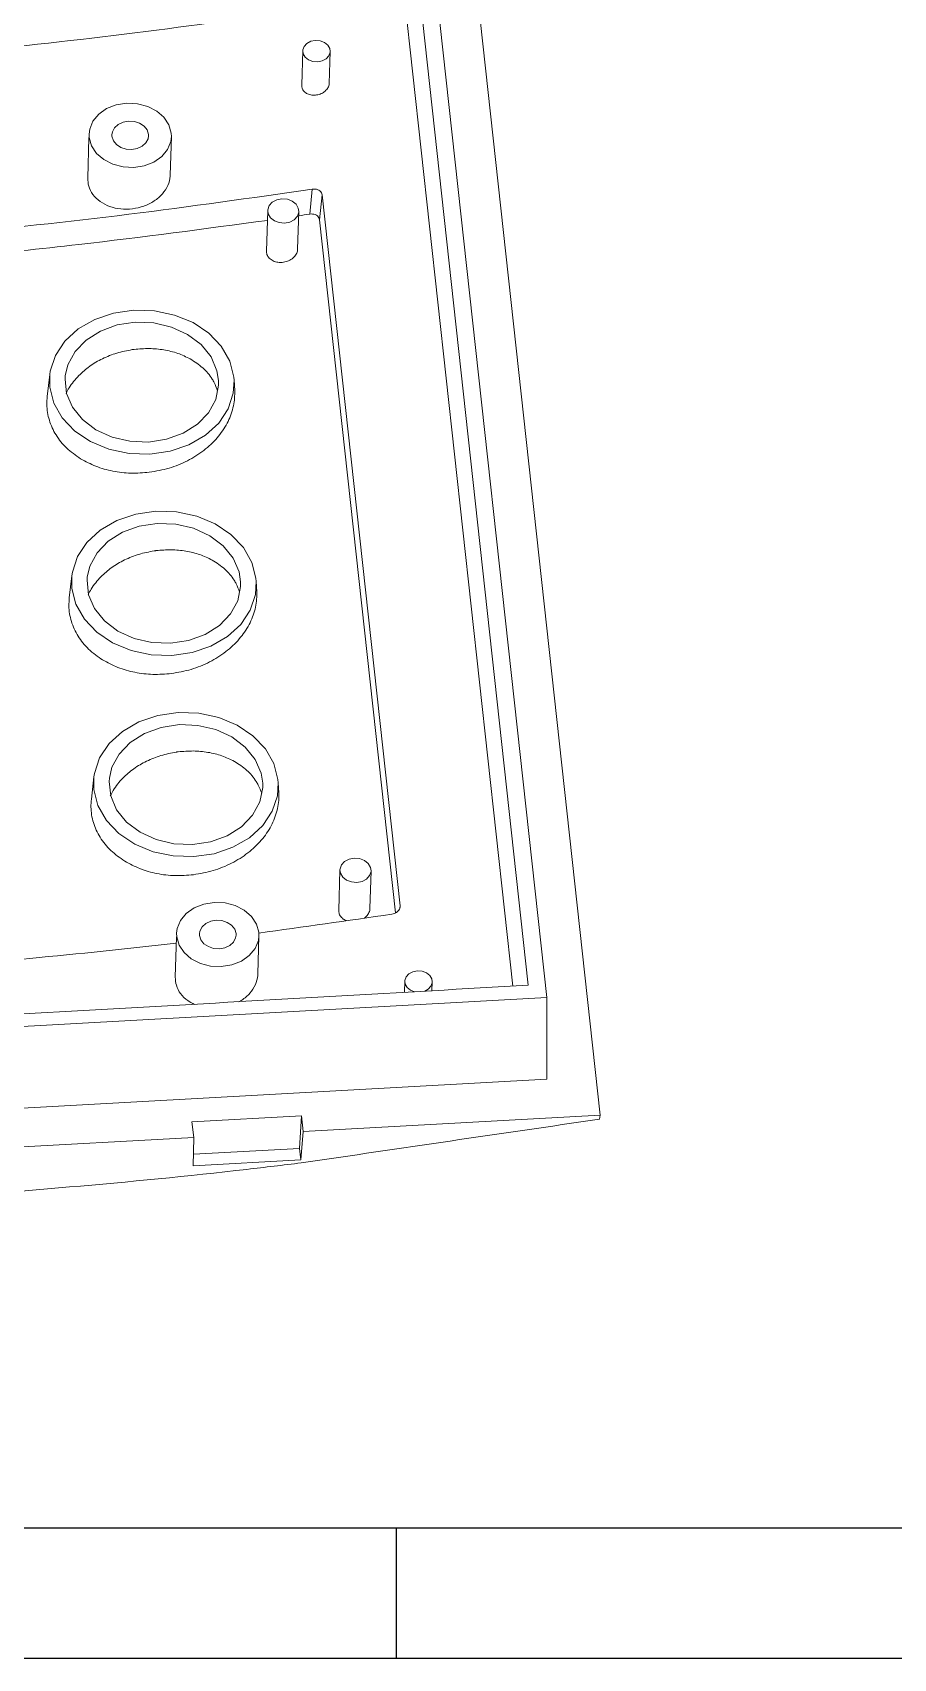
# Model space of a CAD drawing. Header units: millimetres. Extents: x 1179 to 2103, y 2567 to 2779.
# Drawn here: x 1978.68 to 2002.21, y 2570.96 to 2615.37 of the extents above; entities that cross this region are included whole.
import ezdxf

# ---------------------------------------------------------------- set-up
doc = ezdxf.new("R2010")
doc.units = ezdxf.units.MM
doc.layers.get('0').update_dxf_attribs({"linetype": 'CONTINUOUS'})
doc.layers.add('part', color=7, linetype='CONTINUOUS', lineweight=20)

# ---------------------------------------------------------------- blocks, each defined once
blk = doc.blocks.new('ca3')
blk.add_line((260, 5), (260, 10))
for points in [[(5, 292), (415, 292), (415, 5), (5, 5)], [(10, 287), (410, 287), (410, 10), (10, 10)]]:
    blk.add_lwpolyline(points, close=True)

msp = doc.modelspace()

# ---------------------------------------------------------------- linework, layer by layer
at = {"layer": 'part', "color": 7, "linetype": 'Continuous'}
for p, q in [((1992.736, 2589.009), (1989.404, 2619.395)), ((1992.228, 2589.349), (1988.976, 2619.004)), ((1994.194, 2585.802), (1990.621, 2618.389)), ((1988.835, 2616.454), (1991.81, 2589.325)), ((1986.037, 2613.931), (1986.067, 2614.875)), ((1986.789, 2613.982), (1986.816, 2614.852)), ((1980.224, 2612.501), (1980.19, 2611.395)), ((1980.228, 2612.598), (1980.231, 2612.5)), ((1980.852, 2612.578), (1980.854, 2612.535)), ((1981.851, 2612.546), (1981.85, 2612.589)), ((1982.476, 2612.527), (1982.443, 2611.474)), ((1982.476, 2612.526), (1982.472, 2612.623)), ((1986.256, 2610.41), (1986.325, 2611.091)), ((1986.527, 2610.255), (1986.596, 2610.936)), ((1986.596, 2610.936), (1988.725, 2591.516)), ((1985.109, 2610.51), (1985.075, 2609.402)), ((1985.959, 2610.483), (1985.927, 2609.452)), ((1988.603, 2591.323), (1986.527, 2610.255)), ((1979.154, 2606.028), (1979.084, 2605.424)), ((1984.191, 2605.871), (1984.206, 2605.593)), ((1979.757, 2600.532), (1979.687, 2599.928)), ((1984.793, 2600.375), (1984.808, 2600.097)), ((1980.359, 2595.036), (1980.29, 2594.432)), ((1985.396, 2594.879), (1985.411, 2594.6)), ((1987.084, 2592.501), (1987.049, 2591.394)), ((1987.934, 2592.475), (1987.901, 2591.444)), ((1988.725, 2591.516), (1988.725, 2591.479)), ((1982.618, 2590.672), (1982.583, 2589.567)), ((1982.625, 2590.672), (1982.621, 2590.77)), ((1983.247, 2590.706), (1983.246, 2590.75)), ((1984.243, 2590.761), (1984.245, 2590.717)), ((1984.87, 2590.698), (1984.837, 2589.646)), ((1984.866, 2590.795), (1984.87, 2590.697)), ((1988.844, 2589.156), (1988.854, 2589.461)), ((1989.596, 2589.199), (1989.603, 2589.437)), ((1976.496, 2588.117), (1992.736, 2589.009)), ((1992.734, 2586.781), (1992.736, 2589.009)), ((1992.734, 2586.781), (1976.372, 2585.882)), ((1986.028, 2585.785), (1983.04, 2585.621)), ((1983.04, 2585.621), (1983.087, 2585.192)), ((1986.028, 2585.785), (1985.979, 2584.891)), ((1986.075, 2585.357), (1986.028, 2585.785)), ((1986.075, 2585.357), (1994.194, 2585.802)), ((1994.194, 2585.802), (1994.171, 2585.69)), ((1963.662, 2584.125), (1983.087, 2585.192)), ((1983.074, 2584.416), (1983.087, 2585.192)), ((1986.075, 2585.357), (1986.013, 2584.577)), ((1985.979, 2584.891), (1983.079, 2584.732)), ((1986.013, 2584.577), (1985.979, 2584.891)), ((1983.074, 2584.416), (1986.013, 2584.577))]:
    msp.add_line(p, q, dxfattribs=at)
for points in [[(1986.41, 2615.156), (1986.284, 2615.131), (1986.177, 2615.074), (1986.102, 2614.992), (1986.068, 2614.894), (1986.067, 2614.875)], [(1986.816, 2614.851), (1986.804, 2614.934), (1986.749, 2615.027), (1986.657, 2615.1), (1986.539, 2615.145), (1986.41, 2615.156)], [(1986.067, 2614.875), (1986.079, 2614.792), (1986.134, 2614.699), (1986.226, 2614.626), (1986.344, 2614.582), (1986.474, 2614.571)], [(1986.474, 2614.571), (1986.599, 2614.596), (1986.706, 2614.653), (1986.781, 2614.735), (1986.815, 2614.833), (1986.816, 2614.851)], [(1981.256, 2613.439), (1980.969, 2613.393), (1980.708, 2613.291), (1980.491, 2613.138), (1980.333, 2612.947), (1980.244, 2612.729), (1980.228, 2612.598)], [(1982.472, 2612.623), (1982.409, 2612.848), (1982.274, 2613.054), (1982.076, 2613.226), (1981.829, 2613.352), (1981.549, 2613.425), (1981.256, 2613.439)], [(1981.309, 2612.952), (1981.157, 2612.924), (1981.024, 2612.861), (1980.924, 2612.769), (1980.865, 2612.656), (1980.852, 2612.578)], [(1981.85, 2612.589), (1981.812, 2612.708), (1981.73, 2612.813), (1981.61, 2612.893), (1981.465, 2612.941), (1981.309, 2612.952)], [(1980.231, 2612.5), (1980.294, 2612.275), (1980.429, 2612.07), (1980.627, 2611.898), (1980.875, 2611.772), (1981.155, 2611.699), (1981.448, 2611.685)], [(1980.854, 2612.535), (1980.891, 2612.415), (1980.974, 2612.311), (1981.094, 2612.23), (1981.239, 2612.183), (1981.395, 2612.172)], [(1981.395, 2612.172), (1981.546, 2612.2), (1981.679, 2612.263), (1981.78, 2612.355), (1981.839, 2612.467), (1981.851, 2612.546)], [(1981.448, 2611.685), (1981.735, 2611.731), (1981.995, 2611.833), (1982.212, 2611.985), (1982.37, 2612.177), (1982.459, 2612.394), (1982.476, 2612.526)], [(1985.498, 2610.828), (1985.355, 2610.8), (1985.234, 2610.735), (1985.149, 2610.642), (1985.111, 2610.531), (1985.109, 2610.51)], [(1985.109, 2610.51), (1985.124, 2610.416), (1985.186, 2610.311), (1985.29, 2610.228), (1985.424, 2610.177), (1985.57, 2610.165)], [(1985.959, 2610.483), (1985.945, 2610.577), (1985.883, 2610.682), (1985.778, 2610.765), (1985.645, 2610.816), (1985.498, 2610.828)], [(1985.57, 2610.165), (1985.713, 2610.193), (1985.834, 2610.258), (1985.919, 2610.351), (1985.957, 2610.462), (1985.959, 2610.483)], [(1981.453, 2607.789), (1980.898, 2607.709), (1980.383, 2607.534), (1979.931, 2607.273), (1979.567, 2606.94), (1979.309, 2606.55), (1979.168, 2606.124), (1979.154, 2606.029)], [(1984.191, 2605.872), (1984.184, 2605.959), (1984.073, 2606.393), (1983.841, 2606.799), (1983.5, 2607.156), (1983.068, 2607.446), (1982.565, 2607.654), (1982.018, 2607.77), (1981.453, 2607.789)], [(1981.489, 2607.458), (1980.994, 2607.383), (1980.537, 2607.217), (1980.147, 2606.97), (1979.845, 2606.656), (1979.649, 2606.294), (1979.577, 2605.993)], [(1983.766, 2605.863), (1983.723, 2606.132), (1983.561, 2606.509), (1983.288, 2606.845), (1982.921, 2607.122), (1982.482, 2607.324), (1981.995, 2607.438), (1981.489, 2607.458)], [(1979.154, 2606.029), (1979.153, 2605.682), (1979.264, 2605.248), (1979.496, 2604.842), (1979.837, 2604.485), (1980.269, 2604.195), (1980.772, 2603.987), (1981.319, 2603.871), (1981.884, 2603.852)], [(1979.577, 2605.993), (1979.57, 2605.904), (1979.613, 2605.509), (1979.776, 2605.133), (1980.049, 2604.796), (1980.416, 2604.519), (1980.855, 2604.318), (1981.342, 2604.204), (1981.848, 2604.183)], [(1981.848, 2604.183), (1982.343, 2604.259), (1982.8, 2604.424), (1983.19, 2604.671), (1983.492, 2604.985), (1983.688, 2605.347), (1983.767, 2605.737), (1983.766, 2605.863)], [(1981.884, 2603.852), (1982.439, 2603.932), (1982.954, 2604.107), (1983.405, 2604.368), (1983.77, 2604.701), (1984.028, 2605.091), (1984.169, 2605.517), (1984.191, 2605.872)], [(1982.055, 2602.293), (1981.501, 2602.213), (1980.985, 2602.038), (1980.534, 2601.777), (1980.17, 2601.444), (1979.911, 2601.054), (1979.771, 2600.628), (1979.757, 2600.533)], [(1984.793, 2600.376), (1984.786, 2600.463), (1984.675, 2600.897), (1984.444, 2601.303), (1984.103, 2601.66), (1983.671, 2601.95), (1983.168, 2602.158), (1982.62, 2602.274), (1982.055, 2602.293)], [(1982.092, 2601.962), (1981.596, 2601.887), (1981.14, 2601.721), (1980.75, 2601.474), (1980.448, 2601.16), (1980.251, 2600.798), (1980.18, 2600.497)], [(1984.369, 2600.366), (1984.326, 2600.636), (1984.163, 2601.012), (1983.891, 2601.349), (1983.524, 2601.626), (1983.084, 2601.828), (1982.597, 2601.942), (1982.092, 2601.962)], [(1979.757, 2600.533), (1979.756, 2600.186), (1979.867, 2599.752), (1980.099, 2599.346), (1980.439, 2598.989), (1980.872, 2598.699), (1981.374, 2598.491), (1981.922, 2598.375), (1982.487, 2598.356)], [(1980.18, 2600.497), (1980.173, 2600.408), (1980.216, 2600.013), (1980.379, 2599.637), (1980.651, 2599.3), (1981.018, 2599.023), (1981.458, 2598.822), (1981.945, 2598.707), (1982.451, 2598.687)], [(1982.451, 2598.687), (1982.946, 2598.762), (1983.402, 2598.928), (1983.793, 2599.175), (1984.095, 2599.489), (1984.291, 2599.851), (1984.369, 2600.241), (1984.369, 2600.366)], [(1982.487, 2598.356), (1983.041, 2598.436), (1983.557, 2598.611), (1984.008, 2598.872), (1984.372, 2599.205), (1984.631, 2599.595), (1984.771, 2600.021), (1984.793, 2600.376)], [(1982.658, 2596.797), (1982.104, 2596.717), (1981.588, 2596.542), (1981.137, 2596.281), (1980.773, 2595.948), (1980.514, 2595.558), (1980.374, 2595.132), (1980.36, 2595.037)], [(1985.396, 2594.88), (1985.389, 2594.967), (1985.278, 2595.401), (1985.046, 2595.807), (1984.706, 2596.164), (1984.273, 2596.454), (1983.771, 2596.662), (1983.223, 2596.778), (1982.658, 2596.797)], [(1982.694, 2596.466), (1982.199, 2596.39), (1981.743, 2596.225), (1981.352, 2595.978), (1981.05, 2595.664), (1980.854, 2595.302), (1980.783, 2595.001)], [(1984.971, 2594.87), (1984.929, 2595.14), (1984.766, 2595.516), (1984.493, 2595.853), (1984.127, 2596.13), (1983.687, 2596.331), (1983.2, 2596.445), (1982.694, 2596.466)], [(1980.36, 2595.037), (1980.358, 2594.69), (1980.47, 2594.256), (1980.701, 2593.85), (1981.042, 2593.493), (1981.474, 2593.203), (1981.977, 2592.995), (1982.525, 2592.879), (1983.09, 2592.86)], [(1980.783, 2595.001), (1980.775, 2594.912), (1980.819, 2594.517), (1980.981, 2594.14), (1981.254, 2593.804), (1981.621, 2593.527), (1982.061, 2593.325), (1982.547, 2593.211), (1983.053, 2593.191)], [(1983.053, 2593.191), (1983.549, 2593.266), (1984.005, 2593.432), (1984.395, 2593.679), (1984.697, 2593.993), (1984.893, 2594.355), (1984.972, 2594.745), (1984.971, 2594.87)], [(1983.09, 2592.86), (1983.644, 2592.94), (1984.16, 2593.115), (1984.611, 2593.376), (1984.975, 2593.709), (1985.234, 2594.099), (1985.374, 2594.525), (1985.396, 2594.88)], [(1987.084, 2592.501), (1987.086, 2592.523), (1987.124, 2592.634), (1987.209, 2592.727), (1987.33, 2592.791), (1987.472, 2592.819)], [(1987.472, 2592.819), (1987.619, 2592.807), (1987.753, 2592.757), (1987.857, 2592.674), (1987.919, 2592.568), (1987.934, 2592.475)], [(1987.545, 2592.157), (1987.398, 2592.169), (1987.265, 2592.219), (1987.16, 2592.302), (1987.098, 2592.408), (1987.084, 2592.501)], [(1987.934, 2592.475), (1987.932, 2592.453), (1987.894, 2592.342), (1987.809, 2592.249), (1987.688, 2592.185), (1987.545, 2592.157)], [(1982.621, 2590.77), (1982.638, 2590.901), (1982.727, 2591.119), (1982.885, 2591.31), (1983.102, 2591.462), (1983.362, 2591.565), (1983.649, 2591.61)], [(1983.649, 2591.61), (1983.942, 2591.597), (1984.222, 2591.524), (1984.47, 2591.397), (1984.668, 2591.225), (1984.803, 2591.02), (1984.866, 2590.795)], [(1983.246, 2590.75), (1983.258, 2590.828), (1983.317, 2590.94), (1983.418, 2591.033), (1983.551, 2591.096), (1983.703, 2591.123)], [(1983.703, 2591.123), (1983.859, 2591.113), (1984.004, 2591.065), (1984.123, 2590.985), (1984.206, 2590.88), (1984.243, 2590.761)], [(1983.841, 2589.857), (1983.548, 2589.87), (1983.268, 2589.943), (1983.021, 2590.07), (1982.823, 2590.242), (1982.688, 2590.447), (1982.625, 2590.672)], [(1983.788, 2590.344), (1983.632, 2590.354), (1983.487, 2590.402), (1983.367, 2590.482), (1983.285, 2590.587), (1983.247, 2590.706)], [(1984.245, 2590.717), (1984.232, 2590.639), (1984.173, 2590.527), (1984.073, 2590.434), (1983.94, 2590.371), (1983.788, 2590.344)], [(1984.87, 2590.697), (1984.853, 2590.566), (1984.764, 2590.348), (1984.606, 2590.157), (1984.389, 2590.005), (1984.128, 2589.902), (1983.841, 2589.857)], [(1988.854, 2589.461), (1988.855, 2589.479), (1988.889, 2589.577), (1988.964, 2589.66), (1989.07, 2589.717), (1989.196, 2589.741)], [(1989.196, 2589.741), (1989.326, 2589.731), (1989.444, 2589.686), (1989.536, 2589.613), (1989.591, 2589.52), (1989.603, 2589.437)], [(1989.119, 2589.172), (1989.013, 2589.212), (1988.921, 2589.285), (1988.866, 2589.378), (1988.854, 2589.461)], [(1989.603, 2589.437), (1989.602, 2589.418), (1989.568, 2589.32), (1989.493, 2589.238), (1989.398, 2589.188)]]:
    msp.add_lwpolyline(points, dxfattribs=at)
for points in [[(1971.824, 2614.436), (1974.671, 2614.65), (1979.412, 2615.116), (1984.137, 2615.718), (1988.835, 2616.454)], [(1986.446, 2613.664), (1986.315, 2613.662), (1986.196, 2613.695), (1986.104, 2613.761), (1986.05, 2613.849), (1986.037, 2613.931)], [(1986.789, 2613.982), (1986.788, 2613.963), (1986.754, 2613.862), (1986.68, 2613.771), (1986.573, 2613.702), (1986.446, 2613.664)], [(1981.413, 2610.554), (1981.091, 2610.551), (1980.789, 2610.621), (1980.53, 2610.756), (1980.334, 2610.946), (1980.219, 2611.175), (1980.19, 2611.395)], [(1982.443, 2611.474), (1982.442, 2611.446), (1982.379, 2611.195), (1982.23, 2610.964), (1982.006, 2610.769), (1981.726, 2610.629), (1981.413, 2610.554)], [(1971.231, 2609.494), (1976.275, 2609.872), (1981.311, 2610.405), (1986.325, 2611.091)], [(1986.325, 2611.091), (1986.404, 2611.093), (1986.477, 2611.076), (1986.536, 2611.042), (1986.577, 2610.994), (1986.596, 2610.936)], [(1954.678, 2608.676), (1960.954, 2608.537), (1967.276, 2608.641), (1973.612, 2608.989), (1979.95, 2609.58), (1985.104, 2610.24)], [(1985.956, 2610.365), (1986.256, 2610.41)], [(1986.527, 2610.255), (1986.508, 2610.313), (1986.467, 2610.361), (1986.408, 2610.395), (1986.335, 2610.413), (1986.256, 2610.41)], [(1985.537, 2609.095), (1985.389, 2609.094), (1985.255, 2609.134), (1985.151, 2609.208), (1985.089, 2609.309), (1985.075, 2609.402)], [(1985.927, 2609.452), (1985.925, 2609.431), (1985.887, 2609.316), (1985.802, 2609.214), (1985.681, 2609.137), (1985.537, 2609.095)], [(1981.404, 2606.708), (1980.986, 2606.613), (1980.595, 2606.46), (1980.244, 2606.253), (1979.945, 2606)], [(1981.459, 2606.716), (1981.44, 2606.713), (1981.422, 2606.711), (1981.404, 2606.708)], [(1982.992, 2606.455), (1982.651, 2606.606), (1982.272, 2606.701), (1981.87, 2606.738), (1981.459, 2606.716)], [(1983.646, 2605.809), (1983.591, 2605.904), (1983.335, 2606.209), (1982.992, 2606.455)], [(1979.945, 2606), (1979.682, 2605.663), (1979.602, 2605.514)], [(1981.873, 2603.358), (1982.413, 2603.472), (1982.917, 2603.675), (1983.363, 2603.957), (1983.729, 2604.302), (1983.998, 2604.696), (1984.16, 2605.118), (1984.207, 2605.55), (1984.206, 2605.593)], [(1983.74, 2605.586), (1983.646, 2605.809)], [(1979.084, 2605.424), (1979.074, 2605.208), (1979.142, 2604.782), (1979.324, 2604.381), (1979.614, 2604.025), (1979.996, 2603.729)], [(1979.996, 2603.729), (1980.412, 2603.525), (1980.876, 2603.392), (1981.369, 2603.335), (1981.873, 2603.358)], [(1982.006, 2601.212), (1981.589, 2601.117), (1981.198, 2600.963), (1980.847, 2600.757), (1980.548, 2600.504)], [(1982.061, 2601.22), (1982.043, 2601.217), (1982.025, 2601.215), (1982.006, 2601.212)], [(1983.595, 2600.959), (1983.253, 2601.11), (1982.874, 2601.205), (1982.472, 2601.242), (1982.061, 2601.22)], [(1984.249, 2600.313), (1984.194, 2600.408), (1983.937, 2600.713), (1983.595, 2600.959)], [(1980.548, 2600.504), (1980.285, 2600.167), (1980.205, 2600.018)], [(1984.342, 2600.09), (1984.249, 2600.313)], [(1979.687, 2599.928), (1979.677, 2599.712), (1979.744, 2599.286), (1979.927, 2598.885), (1980.216, 2598.529), (1980.599, 2598.233)], [(1982.476, 2597.862), (1983.016, 2597.976), (1983.52, 2598.179), (1983.965, 2598.46), (1984.331, 2598.806), (1984.601, 2599.2), (1984.763, 2599.622), (1984.81, 2600.054), (1984.808, 2600.097)], [(1980.599, 2598.233), (1981.015, 2598.029), (1981.478, 2597.896), (1981.972, 2597.839), (1982.476, 2597.862)], [(1982.609, 2595.716), (1982.192, 2595.621), (1981.8, 2595.467), (1981.449, 2595.261), (1981.15, 2595.008)], [(1982.664, 2595.724), (1982.646, 2595.721), (1982.627, 2595.719), (1982.609, 2595.716)], [(1984.198, 2595.463), (1983.856, 2595.614), (1983.477, 2595.709), (1983.075, 2595.746), (1982.664, 2595.724)], [(1984.852, 2594.817), (1984.796, 2594.912), (1984.54, 2595.217), (1984.198, 2595.463)], [(1981.15, 2595.008), (1980.888, 2594.671), (1980.808, 2594.522)], [(1983.078, 2592.366), (1983.618, 2592.48), (1984.123, 2592.683), (1984.568, 2592.964), (1984.934, 2593.31), (1985.203, 2593.704), (1985.365, 2594.126), (1985.413, 2594.558), (1985.411, 2594.601)], [(1984.945, 2594.594), (1984.852, 2594.817)], [(1980.29, 2594.431), (1980.279, 2594.216), (1980.347, 2593.79), (1980.53, 2593.389), (1980.819, 2593.032), (1981.202, 2592.737)], [(1981.202, 2592.737), (1981.618, 2592.533), (1982.081, 2592.399), (1982.574, 2592.343), (1983.078, 2592.366)], [(1987.26, 2591.112), (1987.229, 2591.125), (1987.125, 2591.2), (1987.064, 2591.301), (1987.05, 2591.394)], [(1987.901, 2591.444), (1987.9, 2591.423), (1987.862, 2591.308), (1987.777, 2591.205), (1987.742, 2591.177)], [(1988.69, 2591.396), (1988.64, 2591.345), (1988.574, 2591.306), (1988.497, 2591.285)], [(1988.725, 2591.479), (1988.719, 2591.455), (1988.69, 2591.396)], [(1988.497, 2591.285), (1984.869, 2590.774)], [(1982.614, 2590.497), (1978.613, 2590.082), (1975.419, 2589.822)], [(1983.105, 2588.824), (1982.923, 2588.928), (1982.728, 2589.118), (1982.612, 2589.346), (1982.583, 2589.567)], [(1984.837, 2589.646), (1984.835, 2589.617), (1984.772, 2589.367), (1984.623, 2589.135), (1984.4, 2588.941), (1984.321, 2588.892)], [(1992.228, 2589.349), (1986.972, 2589.049), (1981.715, 2588.752), (1976.458, 2588.46)], [(1994.171, 2585.69), (1986.023, 2584.496)], [(1986.023, 2584.496), (1984.542, 2584.319), (1974.837, 2583.45)]]:
    msp.add_spline(points, degree=3, dxfattribs=at)

# ---------------------------------------------------------------- block references
at = {"xscale": 0.712500000000091, "yscale": 0.712500000000091, "zscale": 0.7124999999999999}
msp.add_blockref('ca3', (1803.381, 2567.397), dxfattribs=at)

doc.saveas('drawing.dxf')
